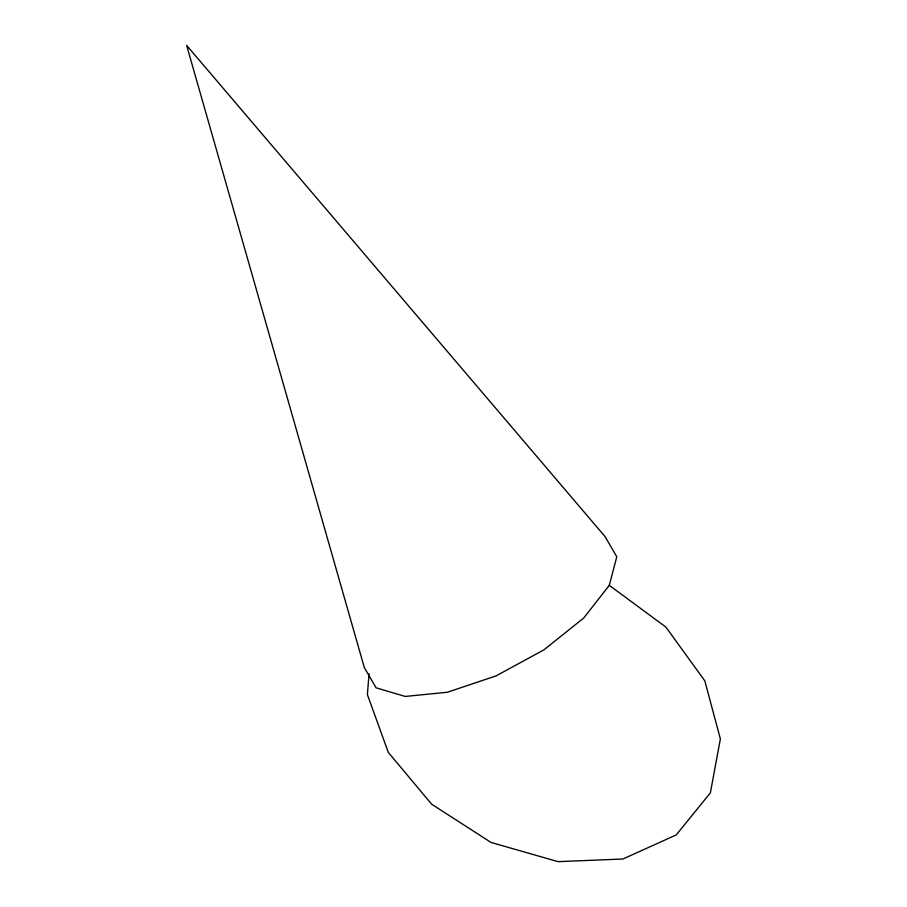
<?xml version="1.0" encoding="UTF-8"?>
<svg xmlns="http://www.w3.org/2000/svg" width="907" height="907" viewBox="0 0 907 907"><rect width="100%" height="100%" fill="white"/><g stroke="black" fill="none" stroke-linecap="round" stroke-linejoin="round"><path stroke-width="1.36" d="M369.058 673.765L367.38 694.592L388.332 752.436L431.653 804.214L491.084 842.467L558.066 861.65L622.905 859.008L676.237 834.916L710.374 792.865L720.373 738.91L704.807 680.851L665.897 627.077L609.289 585.344L616.783 556.751L605.06 536.604L186.627 45.35L364.342 667.643L376.065 687.801L405.214 696.44L447.366 692.256L496.084 675.885L543.973 649.82L583.723 618.018L609.289 585.344"/></g></svg>
